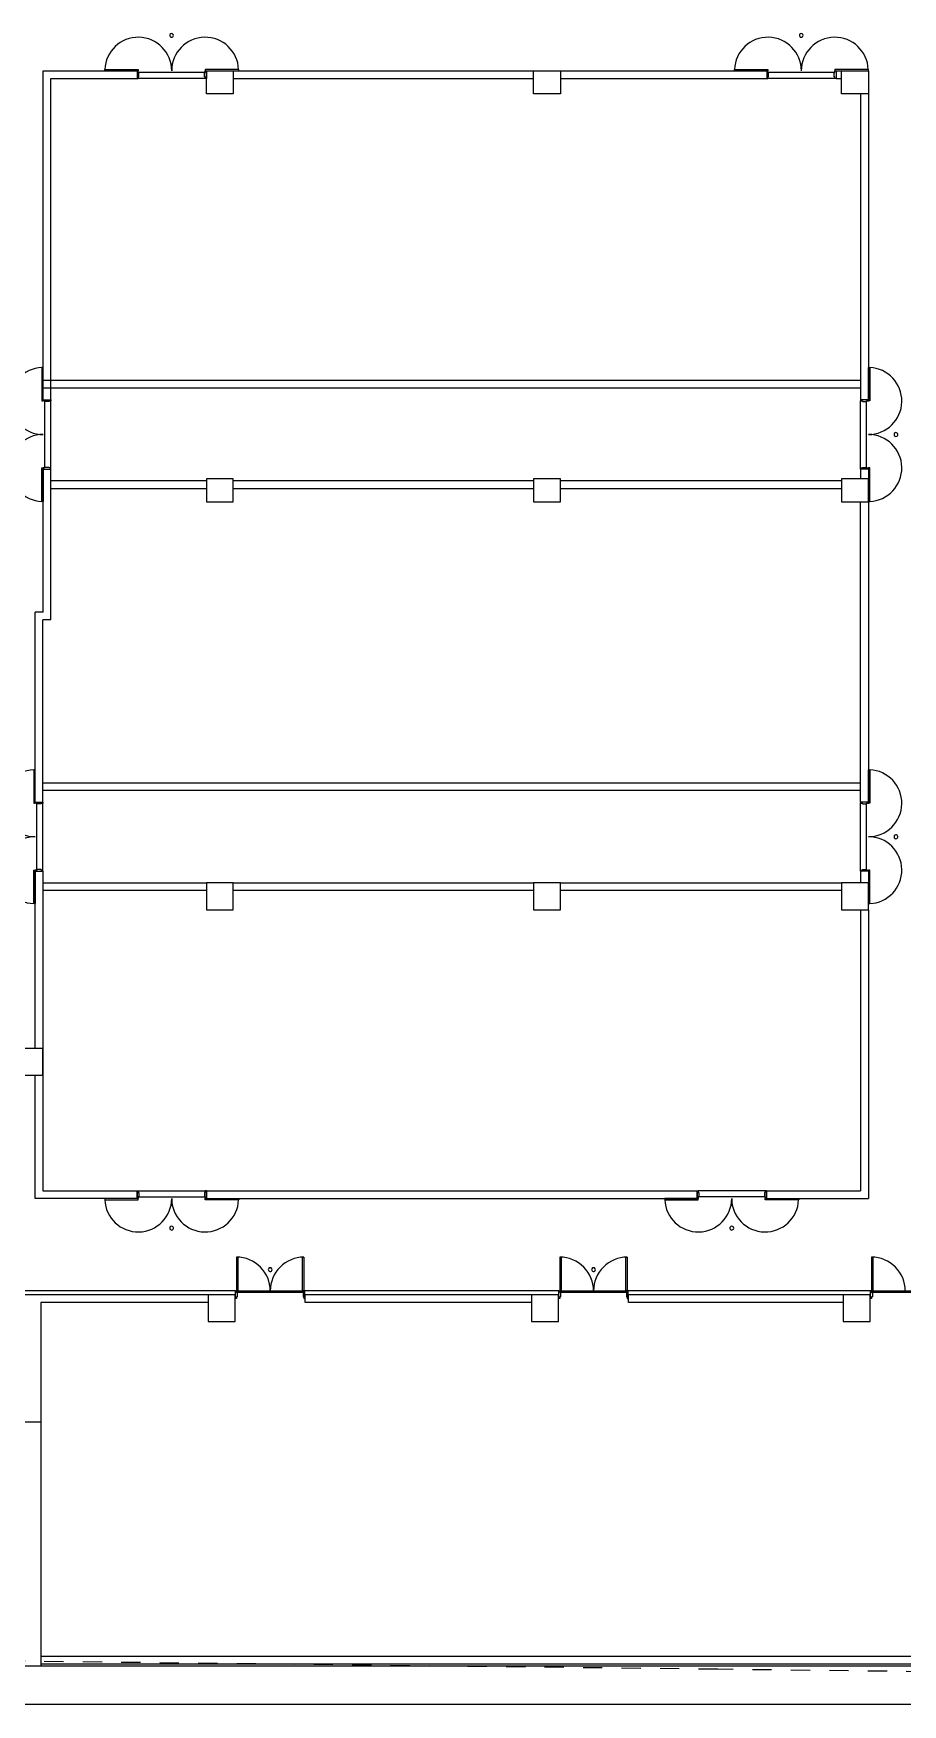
# Model space of a CAD drawing. Header units: millimetres. Extents: x -7718 to 421089, y 87466 to 341395.
# Drawn here: x 134560 to 157143, y 149859 to 193279 of the extents above; entities that cross this region are included whole.
import ezdxf

# ---------------------------------------------------------------- set-up
doc = ezdxf.new("R2010")
doc.units = ezdxf.units.MM
doc.header["$LTSCALE"] = 200
doc.header["$MEASUREMENT"] = 0
doc.linetypes.add('HIDDEN', pattern=[2, 1, -1])
doc.layers.add('e-plan', color=9, linetype='CONTINUOUS')

msp = doc.modelspace()

# ---------------------------------------------------------------- linework, layer by layer
at = {"layer": 'e-plan'}
for p, q in [((134813, 192309), (137253, 192309)), ((134813, 183759), (134813, 192309)), ((135013, 192109), (137253, 192109)), ((135013, 183759), (135013, 192109)), ((136413, 192309), (136413, 192344)), ((136413, 192344), (137283, 192344)), ((137283, 192309), (136413, 192309)), ((137253, 192309), (137253, 192109)), ((137253, 192309), (137253, 192109)), ((137283, 192309), (137253, 192309)), ((137253, 192109), (137283, 192109)), ((137283, 192344), (137283, 192309)), ((137283, 192264), (137283, 192309)), ((139023, 192264), (137283, 192264)), ((137298, 192264), (137283, 192264)), ((137283, 192109), (137283, 192154)), ((137283, 192154), (137298, 192154)), ((139023, 192109), (137283, 192109)), ((137298, 192154), (137298, 192264)), ((139008, 192154), (139008, 192264)), ((139008, 192264), (139023, 192264)), ((139023, 192154), (139008, 192154)), ((139893, 192344), (139023, 192344)), ((139023, 192344), (139023, 192309)), ((139023, 192309), (139893, 192309)), ((139023, 192264), (139023, 192309)), ((139023, 192309), (139053, 192309)), ((139023, 192109), (139023, 192154)), ((139053, 192109), (139023, 192109)), ((139053, 192309), (139053, 192109)), ((139753, 192309), (147553, 192309)), ((139753, 192109), (147553, 192109)), ((139893, 192309), (139893, 192344)), ((148253, 192309), (153613, 192309)), ((148253, 192109), (153613, 192109)), ((152773, 192309), (152773, 192344)), ((152773, 192344), (153643, 192344)), ((153643, 192309), (152773, 192309)), ((153613, 192309), (153613, 192109)), ((153613, 192309), (153613, 192109)), ((153643, 192309), (153613, 192309)), ((153613, 192109), (153643, 192109)), ((153643, 192344), (153643, 192309)), ((153643, 192264), (153643, 192309)), ((155383, 192264), (153643, 192264)), ((153658, 192264), (153643, 192264)), ((153643, 192109), (153643, 192154)), ((153643, 192154), (153658, 192154)), ((155383, 192109), (153643, 192109)), ((153658, 192154), (153658, 192264)), ((155368, 192154), (155368, 192264)), ((155368, 192264), (155383, 192264)), ((155383, 192154), (155368, 192154)), ((156253, 192344), (155383, 192344)), ((155383, 192344), (155383, 192309)), ((155383, 192309), (156253, 192309)), ((155383, 192264), (155383, 192309)), ((155383, 192309), (155413, 192309)), ((155383, 192109), (155383, 192154)), ((155413, 192109), (155383, 192109)), ((155413, 192309), (155553, 192309)), ((155413, 192309), (155413, 192109)), ((155413, 192309), (155413, 192109)), ((155413, 192109), (155553, 192109)), ((156253, 192309), (156253, 192344)), ((156053, 191709), (156053, 183759)), ((156253, 191709), (156253, 183759)), ((134813, 184599), (134778, 184599)), ((134778, 184599), (134778, 183729)), ((134813, 183729), (134813, 184599)), ((156253, 183729), (156253, 184599)), ((156253, 184599), (156288, 184599)), ((156288, 184599), (156288, 183729)), ((156053, 184259), (134803, 184259)), ((134778, 183729), (134813, 183729)), ((156053, 184059), (134803, 184059)), ((134813, 183759), (135013, 183759)), ((134813, 183759), (135013, 183759)), ((134813, 183729), (134813, 183759)), ((134858, 183729), (134813, 183729)), ((134858, 181989), (134858, 183729)), ((134858, 183714), (134858, 183729)), ((134968, 183714), (134858, 183714)), ((135013, 183729), (134968, 183729)), ((134968, 183729), (134968, 183714)), ((135013, 183759), (135013, 183729)), ((135013, 181989), (135013, 183729)), ((156253, 183759), (156053, 183759)), ((156253, 183759), (156053, 183759)), ((156053, 183759), (156053, 183729)), ((156053, 181989), (156053, 183729)), ((156053, 183729), (156098, 183729)), ((156098, 183729), (156098, 183714)), ((156098, 183714), (156208, 183714)), ((156208, 181989), (156208, 183729)), ((156208, 183714), (156208, 183729)), ((156208, 183729), (156253, 183729)), ((156253, 183729), (156253, 183759)), ((156288, 183729), (156253, 183729)), ((134778, 181119), (134778, 181989)), ((134778, 181989), (134813, 181989)), ((134813, 181989), (134813, 181119)), ((134858, 181989), (134813, 181989)), ((134813, 181989), (134813, 181959)), ((134813, 181959), (135013, 181959)), ((134813, 178244), (134813, 181959)), ((134813, 181959), (135013, 181959)), ((134968, 182004), (134858, 182004)), ((134858, 182004), (134858, 181989)), ((134968, 181989), (134968, 182004)), ((135013, 181989), (134968, 181989)), ((135013, 181959), (135013, 181989)), ((135013, 178044), (135013, 181959)), ((156053, 181959), (156053, 181989)), ((156053, 181989), (156098, 181989)), ((156253, 181959), (156053, 181959)), ((156053, 181959), (156053, 181709)), ((156253, 181959), (156053, 181959)), ((156098, 181989), (156098, 182004)), ((156098, 182004), (156208, 182004)), ((156208, 182004), (156208, 181989)), ((156208, 181989), (156253, 181989)), ((156253, 181989), (156253, 181119)), ((156288, 181989), (156253, 181989)), ((156253, 181989), (156253, 181959)), ((156253, 181959), (156253, 181709)), ((156288, 181119), (156288, 181989)), ((135013, 181659), (139053, 181659)), ((139753, 181659), (147553, 181659)), ((148253, 181659), (155553, 181659)), ((134813, 181119), (134778, 181119)), ((135013, 181459), (139053, 181459)), ((139753, 181459), (147553, 181459)), ((148253, 181459), (155553, 181459)), ((156053, 173309), (156053, 181109)), ((156253, 181119), (156288, 181119)), ((156253, 181109), (156253, 173309)), ((134603, 173309), (134603, 178244)), ((134813, 178244), (134603, 178244)), ((134803, 173309), (134803, 178044)), ((135013, 178044), (134803, 178044)), ((134603, 174149), (134568, 174149)), ((134568, 174149), (134568, 173279)), ((134603, 173279), (134603, 174149)), ((156253, 173279), (156253, 174149)), ((156253, 174149), (156288, 174149)), ((156288, 174149), (156288, 173279)), ((134803, 173809), (156053, 173809)), ((134568, 173279), (134603, 173279)), ((134603, 173309), (134803, 173309)), ((134603, 173309), (134803, 173309)), ((134603, 173279), (134603, 173309)), ((134648, 173279), (134603, 173279)), ((134648, 171539), (134648, 173279)), ((134648, 173264), (134648, 173279)), ((134758, 173264), (134648, 173264)), ((134803, 173279), (134758, 173279)), ((134758, 173279), (134758, 173264)), ((156053, 173609), (134803, 173609)), ((134803, 173309), (134803, 173279)), ((134803, 171539), (134803, 173279)), ((156253, 173309), (156053, 173309)), ((156253, 173309), (156053, 173309)), ((156053, 173309), (156053, 173279)), ((156053, 171539), (156053, 173279)), ((156053, 173279), (156098, 173279)), ((156098, 173279), (156098, 173264)), ((156098, 173264), (156208, 173264)), ((156208, 171539), (156208, 173279)), ((156208, 173264), (156208, 173279)), ((156208, 173279), (156253, 173279)), ((156253, 173279), (156253, 173309)), ((156288, 173279), (156253, 173279)), ((134568, 170669), (134568, 171539)), ((134568, 171539), (134603, 171539)), ((134603, 171539), (134603, 170669)), ((134648, 171539), (134603, 171539)), ((134603, 171539), (134603, 171509)), ((134758, 171554), (134648, 171554)), ((134648, 171554), (134648, 171539)), ((134758, 171539), (134758, 171554)), ((134803, 171539), (134758, 171539)), ((134803, 171509), (134803, 171539)), ((156053, 171509), (156053, 171539)), ((156053, 171539), (156098, 171539)), ((156098, 171539), (156098, 171554)), ((156098, 171554), (156208, 171554)), ((156208, 171554), (156208, 171539)), ((156208, 171539), (156253, 171539)), ((156253, 171539), (156253, 170669)), ((156288, 171539), (156253, 171539)), ((156253, 171539), (156253, 171509)), ((156288, 170669), (156288, 171539)), ((134603, 166909), (134603, 171509)), ((134603, 171509), (134803, 171509)), ((134603, 171509), (134803, 171509)), ((134803, 171509), (134803, 163209)), ((134803, 171209), (139053, 171209)), ((139753, 171209), (139053, 171209)), ((139053, 171209), (139053, 170509)), ((139753, 171209), (147553, 171209)), ((139753, 170509), (139753, 171209)), ((148253, 171209), (147553, 171209)), ((147553, 171209), (147553, 170509)), ((148253, 171209), (155553, 171209)), ((148253, 170509), (148253, 171209)), ((156253, 171209), (155553, 171209)), ((155553, 171209), (155553, 170509)), ((156253, 171509), (156053, 171509)), ((156053, 171509), (156053, 171209)), ((156253, 171509), (156053, 171509)), ((156253, 171509), (156253, 171209)), ((156253, 170509), (156253, 171209)), ((134603, 170669), (134568, 170669)), ((139053, 171009), (134803, 171009)), ((147553, 171009), (139753, 171009)), ((155553, 171009), (148253, 171009)), ((156253, 170669), (156288, 170669)), ((139053, 170509), (139753, 170509)), ((147553, 170509), (148253, 170509)), ((155553, 170509), (156253, 170509)), ((156053, 170509), (156053, 163209)), ((156253, 170509), (156253, 163009)), ((134803, 166909), (134103, 166909)), ((134803, 166209), (134803, 166909)), ((134103, 166209), (134803, 166209)), ((134603, 163009), (134603, 166209)), ((137253, 163009), (134603, 163009)), ((134803, 163209), (137253, 163209)), ((137283, 163009), (136413, 163009)), ((136413, 163009), (136413, 162974)), ((136413, 162974), (137283, 162974)), ((137253, 163209), (137253, 163009)), ((137253, 163009), (137253, 163209)), ((137253, 163209), (137283, 163209)), ((137283, 163009), (137253, 163009)), ((137283, 163209), (139023, 163209)), ((137283, 163209), (137283, 163164)), ((137283, 163164), (137298, 163164)), ((137283, 163054), (139023, 163054)), ((137298, 163054), (137283, 163054)), ((137283, 163054), (137283, 163009)), ((137283, 162974), (137283, 163009)), ((137298, 163164), (137298, 163054)), ((139023, 163164), (139008, 163164)), ((139008, 163164), (139008, 163054)), ((139008, 163054), (139023, 163054)), ((139053, 163209), (139023, 163209)), ((139023, 163209), (139023, 163164)), ((139023, 163054), (139023, 163009)), ((139023, 163009), (139893, 163009)), ((139023, 162974), (139023, 163009)), ((139023, 163009), (139053, 163009)), ((139893, 162974), (139023, 162974)), ((139053, 163209), (151803, 163209)), ((139053, 163209), (139053, 163009)), ((139053, 163009), (139053, 163209)), ((139053, 163009), (151803, 163009)), ((139893, 163009), (139893, 162974)), ((151833, 163009), (150963, 163009)), ((150963, 163009), (150963, 162974)), ((150963, 162974), (151833, 162974)), ((151803, 163209), (151803, 163009)), ((151803, 163009), (151803, 163209)), ((151803, 163209), (151833, 163209)), ((151833, 163009), (151803, 163009)), ((153573, 163209), (151833, 163209)), ((151833, 163209), (151833, 163164)), ((151833, 163164), (151848, 163164)), ((153573, 163054), (151833, 163054)), ((151848, 163054), (151833, 163054)), ((151833, 163054), (151833, 163009)), ((151833, 162974), (151833, 163009)), ((151848, 163164), (151848, 163054)), ((153573, 163164), (153558, 163164)), ((153558, 163164), (153558, 163054)), ((153558, 163054), (153573, 163054)), ((153603, 163209), (153573, 163209)), ((153573, 163209), (153573, 163164)), ((153573, 163054), (153573, 163009)), ((153573, 163009), (154443, 163009)), ((153573, 162974), (153573, 163009)), ((153573, 163009), (153603, 163009)), ((154443, 162974), (153573, 162974)), ((153603, 163209), (156053, 163209)), ((153603, 163209), (153603, 163009)), ((153603, 163009), (153603, 163209)), ((153603, 163009), (156253, 163009)), ((154443, 163009), (154443, 162974)), ((139838, 161484), (139838, 160609)), ((139878, 161484), (139838, 161484)), ((139878, 160609), (139878, 161484)), ((141548, 160609), (141548, 161484)), ((141548, 161484), (141588, 161484)), ((141588, 161484), (141588, 160609)), ((148238, 161484), (148238, 160609)), ((148278, 161484), (148238, 161484)), ((148278, 160609), (148278, 161484)), ((149948, 160609), (149948, 161484)), ((149948, 161484), (149988, 161484)), ((149988, 161484), (149988, 160609)), ((156338, 161484), (156338, 160609)), ((156378, 161484), (156338, 161484)), ((156378, 160609), (156378, 161484)), ((139813, 160609), (133913, 160609)), ((139103, 160509), (133913, 160509)), ((139103, 160309), (134753, 160309)), ((134753, 160309), (134753, 157209)), ((134753, 160309), (134753, 157209)), ((139803, 160509), (139103, 160509)), ((139103, 160509), (139103, 159809)), ((139803, 159809), (139803, 160509)), ((139813, 160409), (139813, 160609)), ((139813, 160609), (139838, 160609)), ((139838, 160409), (139813, 160409)), ((139838, 160609), (141588, 160609)), ((139838, 160609), (139838, 160569)), ((139838, 160609), (139878, 160609)), ((139838, 160569), (139858, 160569)), ((139858, 160449), (139838, 160449)), ((139838, 160449), (139838, 160409)), ((141568, 160569), (139858, 160569)), ((139858, 160569), (139858, 160449)), ((141588, 160609), (141548, 160609)), ((141588, 160569), (141568, 160569)), ((141568, 160569), (141568, 160449)), ((141568, 160449), (141588, 160449)), ((141613, 160609), (141588, 160609)), ((141588, 160609), (141588, 160569)), ((141588, 160449), (141588, 160409)), ((141588, 160409), (141613, 160409)), ((148213, 160609), (141613, 160609)), ((141613, 160409), (141613, 160609)), ((147503, 160509), (141623, 160509)), ((141623, 160309), (141623, 160509)), ((147503, 160309), (141623, 160309)), ((148203, 160509), (147503, 160509)), ((147503, 160509), (147503, 159809)), ((148203, 159809), (148203, 160509)), ((148213, 160409), (148213, 160609)), ((148213, 160609), (148238, 160609)), ((148238, 160409), (148213, 160409)), ((148238, 160609), (149988, 160609)), ((148238, 160609), (148238, 160569)), ((148238, 160609), (148278, 160609)), ((148238, 160569), (148258, 160569)), ((148258, 160449), (148238, 160449)), ((148238, 160449), (148238, 160409)), ((149968, 160569), (148258, 160569)), ((148258, 160569), (148258, 160449)), ((149988, 160609), (149948, 160609)), ((149988, 160569), (149968, 160569)), ((149968, 160569), (149968, 160449)), ((149968, 160449), (149988, 160449)), ((150013, 160609), (149988, 160609)), ((149988, 160609), (149988, 160569)), ((149988, 160449), (149988, 160409)), ((149988, 160409), (150013, 160409)), ((156313, 160609), (150013, 160609)), ((150013, 160409), (150013, 160609)), ((155603, 160509), (150023, 160509)), ((150023, 160309), (150023, 160509)), ((155603, 160309), (150023, 160309)), ((156303, 160509), (155603, 160509)), ((155603, 160509), (155603, 159809)), ((156303, 159809), (156303, 160509)), ((156313, 160409), (156313, 160609)), ((156313, 160609), (156338, 160609)), ((156338, 160409), (156313, 160409)), ((156338, 160609), (158088, 160609)), ((156338, 160609), (156338, 160569)), ((156338, 160609), (156378, 160609)), ((156338, 160569), (156358, 160569)), ((156358, 160449), (156338, 160449)), ((156338, 160449), (156338, 160409)), ((158068, 160569), (156358, 160569)), ((156358, 160569), (156358, 160449)), ((139103, 159809), (139803, 159809)), ((147503, 159809), (148203, 159809)), ((155603, 159809), (156303, 159809)), ((131553, 157209), (134753, 157209)), ((131553, 157209), (134753, 157209)), ((134753, 157209), (134753, 150859)), ((134753, 157209), (134753, 150859)), ((164003, 151109), (134753, 151109)), ((193503, 150859), (76703, 150859)), ((164003, 150909), (134753, 150909)), ((192503, 149859), (75703, 149859))]:
    msp.add_line(p, q, dxfattribs=at)
at = {"layer": 'e-plan', "ltscale": 0.5}
for p, q in [((139053, 192309), (139753, 192309)), ((139053, 191709), (139053, 192309)), ((139753, 192309), (139753, 191709)), ((147553, 192309), (148253, 192309)), ((147553, 191709), (147553, 192309)), ((148253, 192309), (148253, 191709)), ((155553, 192309), (156253, 192309)), ((155553, 191709), (155553, 192309)), ((156253, 192309), (156253, 191709)), ((139753, 191709), (139053, 191709)), ((148253, 191709), (147553, 191709)), ((156253, 191709), (155553, 191709)), ((139753, 181709), (139053, 181709)), ((139053, 181709), (139053, 181109)), ((139753, 181109), (139753, 181709)), ((148253, 181709), (147553, 181709)), ((147553, 181709), (147553, 181109)), ((148253, 181109), (148253, 181709)), ((156253, 181709), (155553, 181709)), ((155553, 181709), (155553, 181109)), ((156253, 181109), (156253, 181709)), ((139053, 181109), (139753, 181109)), ((147553, 181109), (148253, 181109)), ((155553, 181109), (156253, 181109))]:
    msp.add_line(p, q, dxfattribs=at)
at = {"layer": 'e-plan', "linetype": 'HIDDEN', "ltscale": 2.5}
for p, q in [((152341, 150775), (100950, 151368)), ((203737, 150181), (152341, 150775))]:
    msp.add_line(p, q, dxfattribs=at)
at = {"layer": 'e-plan'}
for centre, radius, start, end in [((138151, 193229), 50, 150, 330), ((138151, 193229), 50, 150, 330), ((138151, 193229), 50, 330, 150), ((138151, 193229), 50, 330, 150), ((154511, 193229), 50, 150, 330), ((154511, 193229), 50, 150, 330), ((154511, 193229), 50, 330, 150), ((154511, 193229), 50, 330, 150), ((137283, 192309), 870, 359.9957, 177.6983), ((139022, 192309), 870, 2.3017, 180.0043), ((153643, 192309), 870, 359.9957, 177.6983), ((155382, 192309), 870, 2.3017, 180.0043), ((134813, 183728), 870, 92.3017, 270.0043), ((156253, 183728), 870, 269.9957, 87.6983), ((134813, 181989), 870, 89.9957, 267.6983), ((156253, 181989), 870, 272.3017, 90.0043), ((156971, 182857), 50, 120, 300), ((156971, 182857), 50, 300, 120), ((134603, 173278), 870, 92.3017, 270.0043), ((156253, 173278), 870, 269.9957, 87.6983), ((134603, 171539), 870, 89.9957, 267.6983), ((156253, 171539), 870, 272.3017, 90.0043), ((156971, 172407), 50, 120, 300), ((156971, 172407), 50, 300, 120), ((137283, 163009), 870, 182.3017, 0.0043), ((139022, 163009), 870, 179.9957, 357.6983), ((151833, 163009), 870, 182.3017, 0.0043), ((153572, 163009), 870, 179.9957, 357.6983), ((138151, 162238), 50, 30, 210), ((138151, 162238), 50, 210, 30), ((152704, 162238), 50, 150, 330), ((152704, 162238), 50, 330, 150), ((139838, 160609), 875, 359.9999, 90.0001), ((140713, 161159), 50, 150, 330), ((140713, 161159), 50, 330, 150), ((141588, 160609), 875, 90, 180.0002), ((148238, 160609), 875, 359.9999, 90.0001), ((149113, 161159), 50, 150, 330), ((149113, 161159), 50, 330, 150), ((149988, 160609), 875, 90, 180.0002), ((156338, 160609), 875, 359.9999, 90.0001)]:
    msp.add_arc(centre, radius, start, end, dxfattribs=at)

doc.saveas('drawing.dxf')
